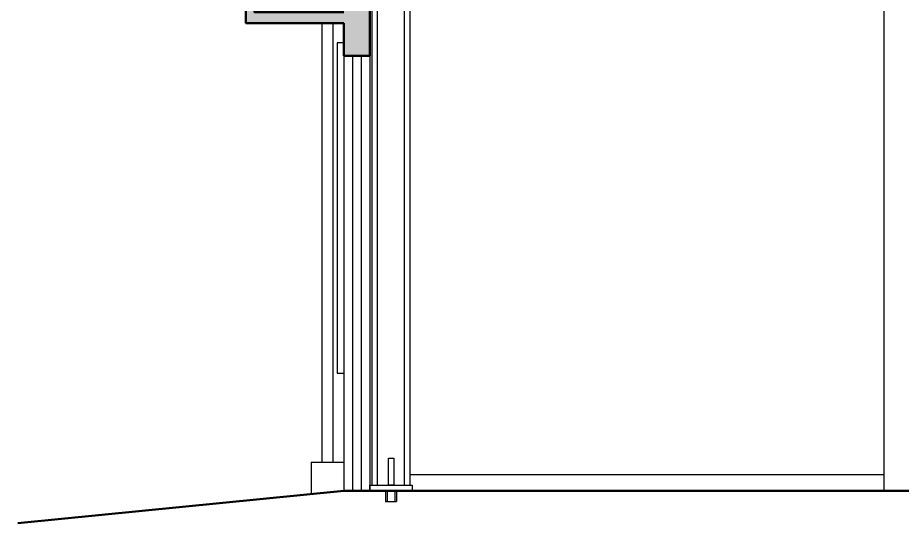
# Model space of a CAD drawing. Extents: x 3335981 to 3441081, y -1359715 to -1003315.
# Drawn here: x 3347106 to 3355244, y -1312995 to -1308345 of the extents above; entities that cross this region are included whole.
import ezdxf

# ---------------------------------------------------------------- set-up
doc = ezdxf.new("R2010")
doc.units = 0
doc.header["$LTSCALE"] = 1000
doc.header["$MEASUREMENT"] = 0
doc.layers.get('0').update_dxf_attribs({"color": 2})
for name, color, linetype in [('层116', 1, 'Continuous'), ('层14', 2, 'Continuous'), ('柱子', 3, 'Continuous')]:
    doc.layers.add(name, color=color, linetype=linetype)

# ---------------------------------------------------------------- blocks, each defined once
blk = doc.blocks.new('GJ')
at = {"layer": '层116'}
for p, q in [((3219925.3, -1322205, 2), (3219925.3, -1322305, 2)), ((3219940.3, -1322205, 2), (3219940.3, -1322305, 2)), ((3220010.3, -1322205, 2), (3220010.3, -1322305, 2)), ((3220025.3, -1322205, 2), (3220025.3, -1322305, 2)), ((3219925.3, -1322305, 2), (3220025.3, -1322305, 2))]:
    blk.add_line(p, q, dxfattribs=at)
at = {"layer": '层14'}
for p, q in [((3219950.3, -1322155, 2), (3219950.3, -1321905, 2)), ((3219950.3, -1321905, 2), (3220000.3, -1321905, 2)), ((3220000.3, -1321905, 2), (3220000.3, -1322155, 2)), ((3219780.3, -1322205, 2), (3219780.3, -1322155, 2)), ((3219780.3, -1322155, 2), (3220170.3, -1322155, 2)), ((3220170.3, -1322205, 2), (3219780.3, -1322205, 2)), ((3220000.3, -1322155, 2), (3219950.3, -1322155, 2)), ((3220170.3, -1322155, 2), (3220170.3, -1322205, 2))]:
    blk.add_line(p, q, dxfattribs=at)
at = {"layer": '柱子'}
for p, q in [((3219800.3, -1322155, 2), (3219800.3, -1316905, 2)), ((3219850.3, -1322155, 2), (3219850.3, -1316905, 2)), ((3220100.3, -1322155, 2), (3220100.3, -1316905, 2)), ((3220150.3, -1322155, 2), (3220150.3, -1316905, 2))]:
    blk.add_line(p, q, dxfattribs=at)

msp = doc.modelspace()

# ---------------------------------------------------------------- hatches: boundary and pattern name
at = {"linetype": 'ByBlock', "ltscale": 0.01}
msp.add_hatch(color=256, dxfattribs=at).paths.add_polyline_path([(3349206.3, -1308095.4), (3349286.3, -1308095.4), (3349286.3, -1308295.4), (3350106.3, -1308295.4), (3350106.3, -1308095.4), (3350346.3, -1308095.4), (3350346.3, -1308695.5), (3350106.3, -1308695.5), (3350106.3, -1308395.4), (3349206.3, -1308395.4)])

# ---------------------------------------------------------------- linework, layer by layer
for p, q in [((3355076.3, -1312695.5), (3355076.3, -1307306.1)), ((3350716.3, -1312545.5), (3355076.3, -1312545.5))]:
    msp.add_line(p, q, dxfattribs=at)
at = {"linetype": 'ByBlock', "lineweight": 50, "ltscale": 0.01}
for p, q in [((3350346.3, -1308695.5), (3350346.3, -1307495.5)), ((3350106.3, -1308695.5), (3350106.3, -1308395.4)), ((3350106.3, -1308695.5), (3350346.3, -1308695.5)), ((3350106.3, -1312695.5), (3347106.3, -1312995.5)), ((3350106.3, -1312695.5), (3380346.3, -1312695.5))]:
    msp.add_line(p, q, dxfattribs=at)
for p, q in [((3349906.3, -1312432), (3349906.3, -1308395.4)), ((3350006.3, -1308395.4), (3350006.3, -1312432)), ((3349806.3, -1312432), (3350106.3, -1312432)), ((3349806.3, -1312432), (3349806.3, -1312725.5))]:
    msp.add_line(p, q)
at = {"color": 4, "linetype": 'ByBlock', "ltscale": 0.01}
for p, q in [((3350106.3, -1308695.5), (3350106.3, -1312695.5)), ((3350186.3, -1308695.5), (3350186.3, -1312695.5)), ((3350266.3, -1308695.5), (3350266.3, -1312695.5)), ((3350346.3, -1308695.5), (3350346.3, -1312695.5))]:
    msp.add_line(p, q, dxfattribs=at)
at = {"linetype": 'ByBlock', "lineweight": 50, "ltscale": 0.01}
msp.add_lwpolyline([(3350106.3, -1308395.4), (3349206.3, -1308395.4), (3349206.3, -1308095.4), (3349286.3, -1308095.4), (3349286.3, -1308295.4), (3350106.3, -1308295.4)], dxfattribs=at)
at = {"linetype": 'ByBlock', "ltscale": 0.01}
msp.add_lwpolyline([(3350106.3, -1308575.5), (3350046.3, -1308575.5), (3350046.3, -1311615.5), (3350106.3, -1311615.5)], dxfattribs=at)

# ---------------------------------------------------------------- block references
at = {"linetype": 'ByBlock'}
msp.add_blockref('GJ', (130566, 9509.5, -2), dxfattribs=at)

doc.saveas('drawing.dxf')
